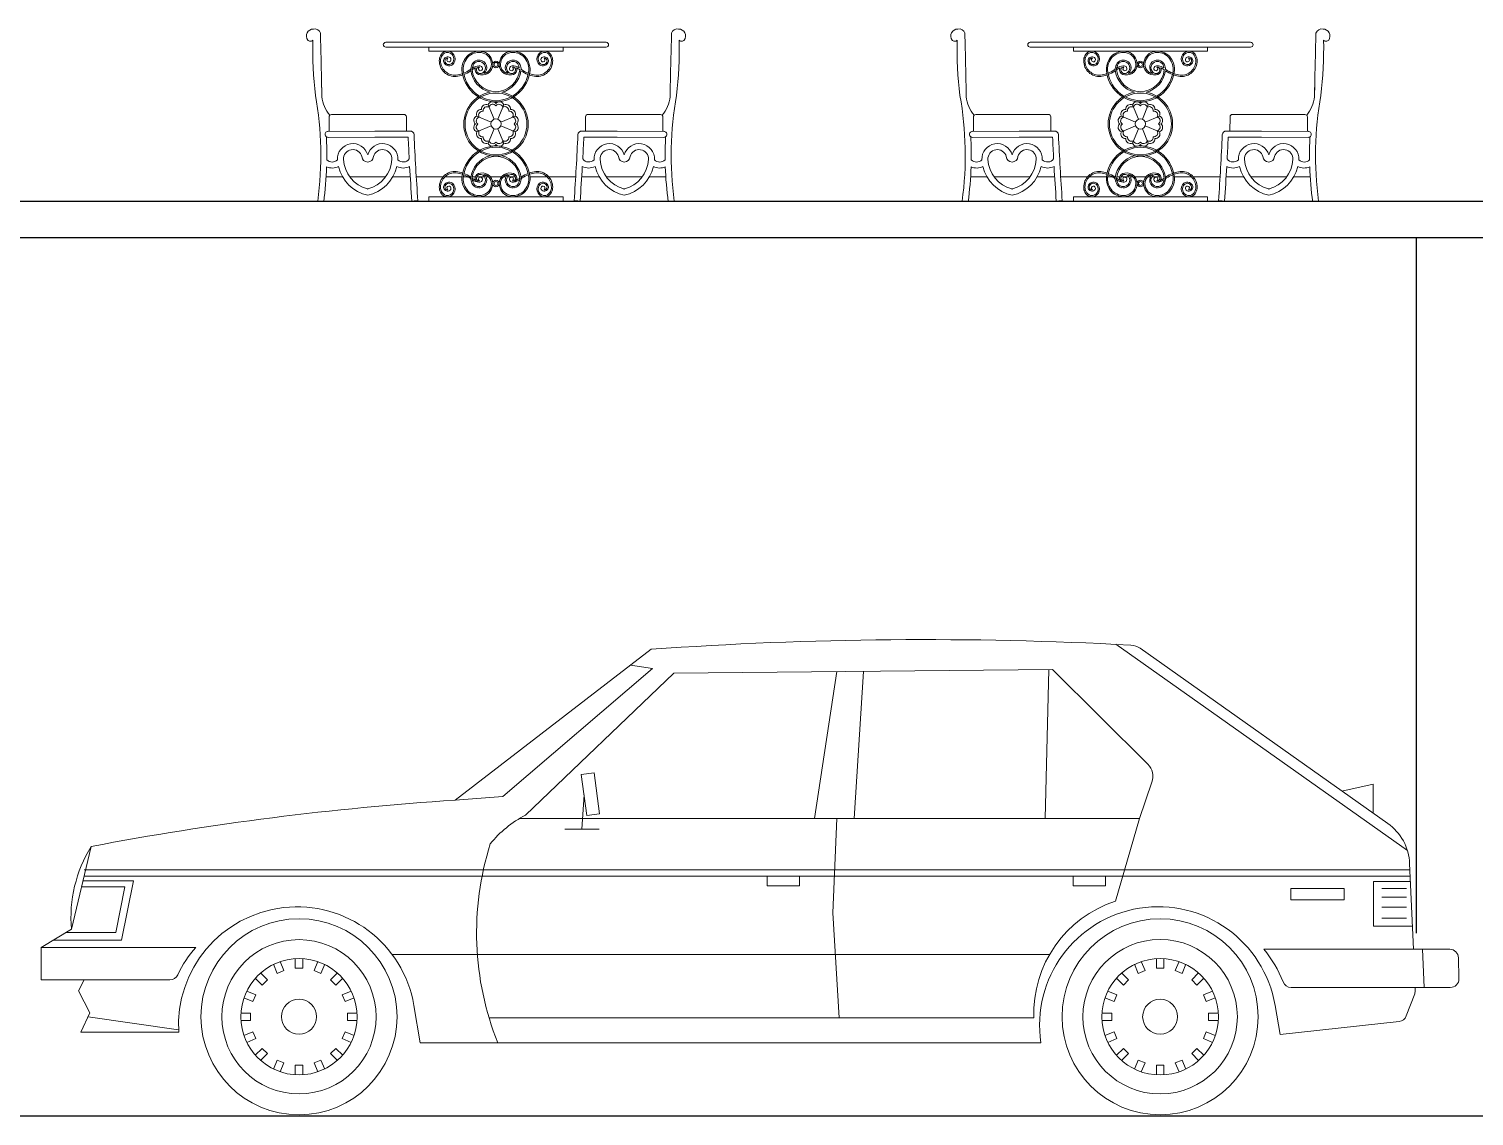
# Model space of a CAD drawing. Header units: millimetres. Extents: x 587797 to 2274247, y 1711 to 439204.
# Drawn here: x 919484 to 925407, y 238891 to 243347 of the extents above; entities that cross this region are included whole.
import ezdxf

# ---------------------------------------------------------------- set-up
doc = ezdxf.new("R2010")
doc.units = ezdxf.units.MM
doc.layers.add('finiture', color=7, linetype='Continuous', lineweight=20)

msp = doc.modelspace()

# ---------------------------------------------------------------- linework, layer by layer
for p, q in [((913928.06, 242641.185), (940928.06, 242641.185)), ((860928.06, 242491.185), (941078.06, 242491.185)), ((925168.669, 242491.185), (925168.669, 239641.185)), ((941078.06, 238891.185), (860698.06, 238891.185))]:
    msp.add_line(p, q)
at = {"layer": 'finiture', "linetype": 'Continuous'}
for p, q in [((920946.428, 243291.687), (921850.082, 243291.687)), ((921123.615, 243271.999), (920946.428, 243271.999)), ((921672.895, 243271.999), (921850.082, 243271.999)), ((923587.311, 243291.687), (924490.965, 243291.687)), ((923764.498, 243271.999), (923587.311, 243271.999)), ((924313.778, 243271.999), (924490.965, 243271.999))]:
    msp.add_line(p, q, dxfattribs=at)
at = {"layer": 'finiture'}
for p, q in [((921123.615, 243255.203), (921123.615, 243271.999)), ((921123.615, 243271.999), (921672.895, 243271.999)), ((921123.615, 243255.203), (921672.895, 243255.203)), ((921672.895, 243255.203), (921672.895, 243271.999)), ((923764.498, 243255.203), (923764.498, 243271.999)), ((923764.498, 243271.999), (924313.778, 243271.999)), ((923764.498, 243255.203), (924313.778, 243255.203)), ((924313.778, 243255.203), (924313.778, 243271.999)), ((921365.948, 243034.964), (921390.178, 242976.467)), ((921430.562, 243034.964), (921406.332, 242976.467)), ((924006.831, 243034.964), (924031.061, 242976.467)), ((924071.445, 243034.964), (924047.215, 242976.467)), ((920714.043, 242926.833), (920713.955, 242985.896)), ((920723.783, 242995.754), (921021.101, 242996.29)), ((920901.973, 242996.022), (920936.814, 242996.163)), ((921031.048, 242927.398), (921030.96, 242986.461)), ((921320.259, 242989.275), (921378.756, 242965.045)), ((921320.259, 242924.662), (921378.756, 242948.892)), ((921476.251, 242989.275), (921417.754, 242965.045)), ((921476.251, 242924.662), (921417.754, 242948.892)), ((921765.462, 242927.398), (921765.55, 242986.461)), ((922072.727, 242995.754), (921775.409, 242996.29)), ((921894.537, 242996.022), (921859.696, 242996.163)), ((922082.467, 242926.833), (922082.556, 242985.896)), ((923354.926, 242926.833), (923354.838, 242985.896)), ((923364.667, 242995.754), (923661.984, 242996.29)), ((923542.857, 242996.022), (923577.697, 242996.163)), ((923671.932, 242927.398), (923671.843, 242986.461)), ((923961.142, 242989.275), (924019.639, 242965.045)), ((923961.142, 242924.662), (924019.639, 242948.892)), ((924117.134, 242989.275), (924058.637, 242965.045)), ((924117.134, 242924.662), (924058.637, 242948.892)), ((924406.345, 242927.398), (924406.434, 242986.461)), ((924713.61, 242995.754), (924416.292, 242996.29)), ((924535.42, 242996.022), (924500.58, 242996.163)), ((924723.35, 242926.833), (924723.439, 242985.896)), ((920902.114, 242902.507), (920703.2, 242902.208)), ((920902.077, 242927.116), (920709.3, 242926.826)), ((920902.077, 242927.116), (921035.792, 242927.406)), ((920902.114, 242902.507), (921038.313, 242902.804)), ((921035.792, 242927.406), (921046.082, 242927.85)), ((921390.178, 242937.47), (921365.948, 242878.973)), ((921430.562, 242878.973), (921406.332, 242937.47)), ((921760.718, 242927.406), (921750.428, 242927.85)), ((921894.396, 242902.507), (921758.197, 242902.804)), ((921894.433, 242927.116), (921760.718, 242927.406)), ((921894.396, 242902.507), (922093.31, 242902.208)), ((921894.433, 242927.116), (922087.21, 242926.826)), ((923542.997, 242902.507), (923344.083, 242902.208)), ((923542.96, 242927.116), (923350.183, 242926.826)), ((923542.96, 242927.116), (923676.675, 242927.406)), ((923542.997, 242902.507), (923679.196, 242902.804)), ((923676.675, 242927.406), (923686.965, 242927.85)), ((924031.061, 242937.47), (924006.831, 242878.973)), ((924071.445, 242878.973), (924047.215, 242937.47)), ((924401.601, 242927.406), (924391.311, 242927.85)), ((924535.279, 242902.507), (924399.08, 242902.804)), ((924535.316, 242927.116), (924401.601, 242927.406)), ((924535.279, 242902.507), (924734.193, 242902.208)), ((924535.316, 242927.116), (924728.093, 242926.826)), ((920702.385, 242740.438), (920769.569, 242740.438)), ((920798.89, 242740.438), (920945.995, 242740.438)), ((920975.316, 242740.438), (921046.972, 242740.438)), ((921071.627, 242740.438), (921181.877, 242740.438)), ((921189.087, 242740.438), (921259.005, 242740.438)), ((921264.273, 242740.438), (921295.955, 242740.438)), ((921301.253, 242740.438), (921313.746, 242740.438)), ((921319.332, 242740.438), (921350.904, 242740.438)), ((921356.886, 242740.438), (921368.087, 242740.438)), ((921375.184, 242740.438), (921421.327, 242740.438)), ((921421.327, 242740.438), (921375.184, 242740.438)), ((921439.624, 242740.438), (921428.423, 242740.438)), ((921477.178, 242740.438), (921445.606, 242740.438)), ((921607.423, 242740.438), (921537.505, 242740.438)), ((921724.883, 242740.438), (921614.633, 242740.438)), ((921821.194, 242740.438), (921749.538, 242740.438)), ((921997.62, 242740.438), (921850.515, 242740.438)), ((922094.125, 242740.438), (922026.941, 242740.438)), ((923343.269, 242740.438), (923410.452, 242740.438)), ((923439.773, 242740.438), (923586.878, 242740.438)), ((923616.199, 242740.438), (923687.855, 242740.438)), ((923712.51, 242740.438), (923822.76, 242740.438)), ((923829.97, 242740.438), (923899.888, 242740.438)), ((923905.156, 242740.438), (923936.838, 242740.438)), ((923942.136, 242740.438), (923954.629, 242740.438)), ((923960.215, 242740.438), (923991.787, 242740.438)), ((923997.77, 242740.438), (924008.97, 242740.438)), ((924016.067, 242740.438), (924062.21, 242740.438)), ((924062.21, 242740.438), (924016.067, 242740.438)), ((924080.507, 242740.438), (924069.307, 242740.438)), ((924118.061, 242740.438), (924086.489, 242740.438)), ((924248.306, 242740.438), (924178.388, 242740.438)), ((924365.766, 242740.438), (924255.516, 242740.438)), ((924462.078, 242740.438), (924390.421, 242740.438)), ((924638.503, 242740.438), (924491.399, 242740.438)), ((924735.008, 242740.438), (924667.824, 242740.438)), ((921123.615, 242658.734), (921123.615, 242641.938)), ((921123.615, 242658.734), (921672.895, 242658.734)), ((921672.895, 242658.734), (921672.895, 242641.938)), ((923764.498, 242658.734), (923764.498, 242641.938)), ((923764.498, 242658.734), (924313.778, 242658.734)), ((924313.778, 242658.734), (924313.778, 242641.938)), ((920667.82, 242641.295), (920682.598, 242641.318)), ((921078.129, 242642.001), (921063.351, 242641.979)), ((921718.381, 242642.001), (921733.159, 242641.979)), ((922128.69, 242641.295), (922113.912, 242641.318)), ((923308.703, 242641.295), (923323.481, 242641.318)), ((923719.012, 242642.001), (923704.234, 242641.979)), ((924359.264, 242642.001), (924374.042, 242641.979)), ((924769.573, 242641.295), (924754.795, 242641.318)), ((925133.429, 239979.175), (923937.945, 240824.708)), ((922033.865, 240804.276), (921230.5, 240185.668)), ((925052.571, 240090.464), (924037.931, 240808.189)), ((921426.56, 240200.448), (922039.952, 240725.592)), ((922127.765, 240706.899), (921519.155, 240124.807)), ((922039.952, 240725.592), (921949.095, 240739.068)), ((923678.851, 240720.81), (922127.765, 240706.899)), ((922794.628, 240712.985), (922703.336, 240111.33)), ((922904.612, 240713.854), (922865.922, 240111.33)), ((923663.636, 240720.81), (923648.855, 240111.33)), ((924069.231, 240333.473), (923678.851, 240720.81)), ((921800.42, 240298.261), (921747.819, 240291.305)), ((921770.424, 240123.503), (921747.819, 240291.305)), ((921822.591, 240130.458), (921800.42, 240298.261)), ((924034.888, 240111.33), (924086.185, 240259.57)), ((924865.206, 240223.054), (924992.579, 240250.876)), ((924992.579, 240250.876), (924993.014, 240132.632)), ((921230.5, 240185.668), (921426.56, 240200.448)), ((921759.122, 240207.404), (921750.427, 240066.554)), ((921495.246, 240111.33), (924034.888, 240111.33)), ((921822.591, 240130.458), (921770.424, 240123.503)), ((922795.063, 240111.33), (922778.108, 239723.559)), ((924034.888, 240111.33), (923937.076, 239771.813)), ((924993.014, 240138.718), (924993.014, 240138.718)), ((921680.002, 240066.554), (921820.852, 240066.554)), ((919738.971, 239996.129), (919658.113, 239656.612)), ((925158.208, 239574.884), (925142.558, 239925.704)), ((919710.28, 239900.925), (925143.862, 239900.925)), ((919710.28, 239874.842), (925145.166, 239874.842)), ((922509.885, 239835.282), (922509.885, 239874.842)), ((922642.475, 239874.842), (922642.475, 239835.282)), ((923764.057, 239835.282), (923764.057, 239874.842)), ((923896.212, 239874.842), (923896.212, 239835.282)), ((919699.846, 239830.935), (919877.647, 239830.935)), ((919705.498, 239854.845), (919912.425, 239854.845)), ((919877.647, 239830.935), (919839.827, 239644.005)), ((919912.425, 239854.845), (919864.171, 239612.705)), ((922642.475, 239835.282), (922509.885, 239835.282)), ((923896.212, 239835.282), (923764.057, 239835.282)), ((924873.9, 239824.414), (924656.105, 239824.414)), ((924656.105, 239824.414), (924656.105, 239777.899)), ((924874.335, 239777.899), (924873.9, 239824.414)), ((924994.753, 239852.236), (924994.753, 239670.088)), ((925146.036, 239852.236), (924994.753, 239852.236)), ((925029.096, 239824.414), (925129.082, 239824.414)), ((924656.105, 239777.899), (924874.335, 239777.899)), ((925029.096, 239788.332), (925129.082, 239788.332)), ((925029.096, 239747.903), (925129.082, 239747.903)), ((922778.108, 239723.559), (922804.192, 239294.054)), ((925029.096, 239702.258), (925129.082, 239702.258)), ((919658.113, 239656.612), (919534.217, 239582.709)), ((919839.827, 239644.005), (919637.246, 239644.005)), ((924994.753, 239670.088), (925154.296, 239670.088)), ((920167.607, 239582.709), (919534.217, 239582.709)), ((919534.217, 239582.709), (919534.217, 239450.119)), ((919864.171, 239612.705), (919585.08, 239612.705)), ((924544.381, 239574.884), (925307.317, 239574.884)), ((925201.68, 239418.385), (925194.725, 239574.884)), ((920485.823, 239513.154), (920501.038, 239476.202)), ((920513.645, 239524.457), (920528.86, 239487.505)), ((920575.81, 239537.063), (920575.81, 239497.069)), ((920606.24, 239537.063), (920606.24, 239497.069)), ((920668.406, 239524.457), (920652.756, 239487.505)), ((920696.228, 239513.154), (920681.012, 239476.202)), ((920972.711, 239553.148), (923666.679, 239553.148)), ((924014.891, 239513.154), (924030.106, 239476.202)), ((924042.713, 239524.457), (924058.363, 239487.505)), ((924104.878, 239537.063), (924104.878, 239497.069)), ((924135.309, 239537.063), (924135.309, 239497.069)), ((924197.474, 239524.457), (924182.258, 239487.505)), ((924225.296, 239513.154), (924210.081, 239476.202)), ((925344.704, 239454.466), (925342.965, 239539.672)), ((920411.92, 239456.64), (920440.177, 239428.383)), ((920433.221, 239477.941), (920461.478, 239449.684)), ((920501.038, 239476.202), (920528.86, 239487.505)), ((920575.81, 239497.069), (920606.24, 239497.069)), ((920652.756, 239487.505), (920681.012, 239476.202)), ((920748.829, 239477.941), (920720.572, 239449.684)), ((920770.13, 239456.64), (920741.873, 239428.383)), ((923940.988, 239456.64), (923969.245, 239428.383)), ((923962.289, 239477.941), (923990.546, 239449.684)), ((924030.106, 239476.202), (924058.363, 239487.505)), ((924104.878, 239497.069), (924135.309, 239497.069)), ((924182.258, 239487.505), (924210.081, 239476.202)), ((924277.897, 239477.941), (924249.64, 239449.684)), ((924299.633, 239456.64), (924270.942, 239428.383)), ((919534.217, 239450.119), (920061.969, 239450.119)), ((919711.149, 239450.119), (919686.805, 239404.908)), ((919686.805, 239404.908), (919734.189, 239314.051)), ((920376.708, 239403.604), (920413.659, 239388.389)), ((920440.177, 239428.383), (920461.478, 239449.684)), ((920720.572, 239449.684), (920741.873, 239428.383)), ((920805.343, 239403.604), (920768.391, 239388.389)), ((923905.776, 239403.604), (923942.727, 239388.389)), ((923969.245, 239428.383), (923990.546, 239449.684)), ((924249.64, 239449.684), (924270.942, 239428.383)), ((924334.411, 239403.604), (924297.46, 239388.389)), ((924656.974, 239418.385), (925309.056, 239418.385)), ((925128.647, 239301.444), (925163.425, 239392.736)), ((925165.598, 239407.082), (925165.164, 239418.385)), ((920364.97, 239375.782), (920401.921, 239360.567)), ((920401.921, 239360.567), (920413.659, 239388.389)), ((920768.391, 239388.389), (920780.129, 239360.567)), ((920817.08, 239375.782), (920780.129, 239360.567)), ((921087.912, 239191.46), (921061.828, 239344.917)), ((923894.038, 239375.782), (923930.99, 239360.567)), ((923930.99, 239360.567), (923942.727, 239388.389)), ((924297.46, 239388.389), (924309.197, 239360.567)), ((924346.148, 239375.782), (924309.197, 239360.567)), ((924611.329, 239225.803), (924590.897, 239344.917)), ((919734.189, 239314.051), (919696.369, 239234.497)), ((920097.616, 239244.061), (919726.799, 239298.401)), ((920352.798, 239313.617), (920392.792, 239313.617)), ((920352.798, 239283.621), (920392.792, 239283.621)), ((920392.792, 239283.621), (920392.792, 239313.617)), ((920829.252, 239313.617), (920789.258, 239313.617)), ((920789.258, 239313.617), (920789.258, 239283.621)), ((920829.252, 239283.621), (920789.258, 239283.621)), ((921370.046, 239294.054), (923602.34, 239294.054)), ((923881.866, 239313.617), (923921.86, 239313.617)), ((923881.866, 239283.621), (923921.86, 239283.621)), ((923921.86, 239283.621), (923921.86, 239313.617)), ((924318.326, 239313.617), (924318.326, 239283.621)), ((924358.755, 239313.617), (924318.326, 239313.617)), ((924358.755, 239283.621), (924318.326, 239283.621)), ((924611.329, 239225.803), (925099.086, 239278.404)), ((919696.369, 239234.497), (920098.051, 239234.497)), ((920364.97, 239221.456), (920401.921, 239236.671)), ((920413.659, 239208.849), (920401.921, 239236.671)), ((920780.129, 239236.671), (920768.391, 239208.849)), ((920817.08, 239221.456), (920780.129, 239236.671)), ((923894.038, 239221.456), (923930.99, 239236.671)), ((923942.727, 239208.849), (923930.99, 239236.671)), ((924309.197, 239236.671), (924297.46, 239208.849)), ((924346.148, 239221.456), (924309.197, 239236.671)), ((920376.708, 239193.199), (920413.659, 239208.849)), ((920411.92, 239140.598), (920440.177, 239168.854)), ((920461.478, 239147.553), (920440.177, 239168.854)), ((920741.873, 239168.854), (920720.572, 239147.553)), ((920770.13, 239140.598), (920741.873, 239168.854)), ((920805.343, 239193.199), (920768.391, 239208.849)), ((921087.912, 239191.46), (923631.467, 239191.46)), ((923905.776, 239193.199), (923942.727, 239208.849)), ((923940.988, 239140.598), (923969.245, 239168.854)), ((923990.546, 239147.553), (923969.245, 239168.854)), ((924270.942, 239168.854), (924249.64, 239147.553)), ((924299.633, 239140.598), (924270.942, 239168.854)), ((924334.411, 239193.199), (924297.46, 239208.849)), ((920433.221, 239119.296), (920461.478, 239147.553)), ((920485.823, 239084.084), (920501.038, 239121.035)), ((920528.86, 239109.732), (920501.038, 239121.035)), ((920513.645, 239072.781), (920528.86, 239109.732)), ((920575.81, 239060.174), (920575.81, 239100.168)), ((920606.24, 239100.168), (920575.81, 239100.168)), ((920606.24, 239060.174), (920606.24, 239100.168)), ((920681.012, 239121.035), (920652.756, 239109.732)), ((920668.406, 239072.781), (920652.756, 239109.732)), ((920696.228, 239084.084), (920681.012, 239121.035)), ((920748.829, 239119.296), (920720.572, 239147.553)), ((923962.289, 239119.296), (923990.546, 239147.553)), ((924014.891, 239084.084), (924030.106, 239121.035)), ((924058.363, 239109.732), (924030.106, 239121.035)), ((924042.713, 239072.781), (924058.363, 239109.732)), ((924135.309, 239100.168), (924104.878, 239100.168)), ((924104.878, 239060.174), (924104.878, 239100.168)), ((924135.309, 239060.174), (924135.309, 239100.168)), ((924210.081, 239121.035), (924182.258, 239109.732)), ((924197.474, 239072.781), (924182.258, 239109.732)), ((924225.296, 239084.084), (924210.081, 239121.035)), ((924277.897, 239119.296), (924249.64, 239147.553))]:
    msp.add_line(p, q, dxfattribs=at)
for centre, radius in [((921398.255, 243200.918), 13.301), ((921398.255, 243200.918), 8.068), ((924039.138, 243200.918), 13.301), ((924039.138, 243200.918), 8.068), ((921398.255, 242956.968), 126.878), ((924039.138, 242956.968), 126.878), ((921398.255, 242956.968), 21.106), ((924039.138, 242956.968), 21.106), ((921398.255, 242713.019), 13.301), ((921398.255, 242713.019), 8.068), ((924039.138, 242713.019), 13.301), ((924039.138, 242713.019), 8.068), ((920591.025, 239298.401), 401.683), ((924120.093, 239298.401), 401.683), ((920591.025, 239298.401), 316.042), ((924120.093, 239298.401), 316.477), ((920591.025, 239298.401), 238.227), ((924120.093, 239298.401), 238.662), ((924120.093, 239298.401), 238.662), ((920591.025, 239298.401), 71.729), ((924120.093, 239298.401), 71.729)]:
    msp.add_circle(centre, radius, dxfattribs=at)
for centre, radius, start, end in [((920649.828, 243317.371), 28.565, 90, 215.6526167), ((920637.247, 243309.574), 13.835, 219.7868664, 317.8231775), ((920655.435, 243322.312), 24.28, 16.9292952, 103.3522929), ((901896.891, 242770.837), 18790.075, 0.9021102, 1.7050031), ((940899.619, 242770.837), 18790.075, 178.2949969, 179.0978898), ((922141.075, 243322.312), 24.28, 76.6477071, 163.0707048), ((922146.683, 243317.371), 28.565, 324.3473833, 90), ((922159.263, 243309.574), 13.835, 222.1768225, 320.2131336), ((923290.711, 243317.371), 28.565, 90, 215.6526167), ((923278.131, 243309.574), 13.835, 219.7868664, 317.8231775), ((923296.318, 243322.312), 24.28, 16.9292952, 103.3522929), ((904537.774, 242770.837), 18790.075, 0.9021102, 1.7050031), ((943540.502, 242770.837), 18790.075, 178.2949969, 179.0978898), ((924781.959, 243322.312), 24.28, 76.6477071, 163.0707048), ((924787.566, 243317.371), 28.565, 324.3473833, 90), ((924800.146, 243309.574), 13.835, 222.1768225, 320.2131336), ((922273.19, 243266.374), 1626.043, 178.805022, 186.7972905), ((921199.507, 243223.987), 31.364, 101.1512665, 157.4042653), ((921199.507, 243223.987), 26.132, 103.4222769, 157.4042653), ((921199.787, 243215.399), 39.825, 83.1603246, 100.5699559), ((921199.787, 243215.399), 34.592, 83.1603246, 100.5699559), ((921199.507, 243223.987), 31.364, 310.0659574, 81.9368105), ((921199.507, 243223.987), 26.132, 310.0659574, 80.3080036), ((921328.751, 243187.359), 67.992, 101.1512665, 157.4042653), ((921328.683, 243187.41), 62.677, 101.7059707, 157.4231482), ((921329.031, 243178.772), 76.453, 83.1603246, 100.5699559), ((921329.031, 243178.772), 71.22, 83.1603246, 100.5699559), ((921331.235, 243201.776), 48.12, 9.4446283, 82.504445), ((921331.235, 243201.776), 53.353, 9.4446283, 82.504445), ((921465.275, 243201.776), 53.353, 97.495555, 170.5553717), ((921465.275, 243201.776), 48.12, 97.495555, 170.5553717), ((921467.48, 243178.772), 76.453, 79.4300441, 96.8396754), ((921467.48, 243178.772), 71.22, 79.4300441, 96.8396754), ((921467.827, 243187.41), 62.677, 22.5768518, 78.2940293), ((921467.759, 243187.359), 67.992, 22.5957347, 78.8487335), ((921597.003, 243223.987), 31.364, 98.0631895, 229.9340426), ((921597.003, 243223.987), 26.132, 99.6919964, 229.9340426), ((921596.723, 243215.399), 39.825, 79.4300441, 96.8396754), ((921596.723, 243215.399), 34.592, 79.4300441, 96.8396754), ((921597.003, 243223.987), 31.364, 22.5957347, 78.8487335), ((921597.003, 243223.987), 26.132, 22.5957347, 76.5777231), ((920523.32, 243266.374), 1626.043, 353.2027095, 1.194978), ((924914.073, 243266.374), 1626.043, 178.805022, 186.7972905), ((923840.391, 243223.987), 31.364, 101.1512665, 157.4042653), ((923840.391, 243223.987), 26.132, 103.4222769, 157.4042653), ((923840.67, 243215.399), 39.825, 83.1603246, 100.5699559), ((923840.67, 243215.399), 34.592, 83.1603246, 100.5699559), ((923840.391, 243223.987), 31.364, 310.0659574, 81.9368105), ((923840.391, 243223.987), 26.132, 310.0659574, 80.3080036), ((923969.634, 243187.359), 67.992, 101.1512665, 157.4042653), ((923969.566, 243187.41), 62.677, 101.7059707, 157.4231482), ((923969.914, 243178.772), 76.453, 83.1603246, 100.5699559), ((923969.914, 243178.772), 71.22, 83.1603246, 100.5699559), ((923972.118, 243201.776), 48.12, 9.4446283, 82.504445), ((923972.118, 243201.776), 53.353, 9.4446283, 82.504445), ((924106.158, 243201.776), 53.353, 97.495555, 170.5553717), ((924106.158, 243201.776), 48.12, 97.495555, 170.5553717), ((924108.363, 243178.772), 76.453, 79.4300441, 96.8396754), ((924108.363, 243178.772), 71.22, 79.4300441, 96.8396754), ((924108.71, 243187.41), 62.677, 22.5768518, 78.2940293), ((924108.642, 243187.359), 67.992, 22.5957347, 78.8487335), ((924237.886, 243223.987), 31.364, 98.0631895, 229.9340426), ((924237.886, 243223.987), 26.132, 99.6919964, 229.9340426), ((924237.606, 243215.399), 39.825, 79.4300441, 96.8396754), ((924237.606, 243215.399), 34.592, 79.4300441, 96.8396754), ((924237.886, 243223.987), 31.364, 22.5957347, 78.8487335), ((924237.886, 243223.987), 26.132, 22.5957347, 76.5777231), ((923164.204, 243266.374), 1626.043, 353.2027095, 1.194978), ((921230.247, 243215.867), 64.302, 179.4720517, 274.7367452), ((921209.885, 243216.46), 43.937, 153.5386224, 180), ((921230.247, 243215.867), 59.069, 179.4720517, 274.7367452), ((921209.885, 243216.46), 38.705, 153.5386224, 180.2301814), ((921199.503, 243215.987), 15.99, 79.5327393, 188.2805939), ((921205.501, 243216.86), 22.052, 188.2805939, 310.0659574), ((921199.503, 243215.987), 10.758, 79.5327393, 188.2805939), ((921205.501, 243216.86), 16.819, 188.2805939, 310.0659574), ((921205.151, 243219.59), 7.894, 117.905286, 266.3196416), ((921202.327, 243220.063), 11.648, 7.4354882, 89.601673), ((921205.206, 243220.439), 8.744, 266.3196416, 7.4354882), ((921337.857, 243180.291), 79.223, 153.4259901, 183.260301), ((921337.918, 243180.269), 74.054, 153.4238562, 183.0759505), ((921339.129, 243179.832), 43.937, 153.5386224, 180), ((921328.751, 243187.359), 31.364, 101.1512665, 157.4042653), ((921339.129, 243179.832), 38.705, 153.5386224, 180.2301814), ((921334.848, 243131.939), 58.471, 110.2759166, 125.9922946), ((921334.848, 243131.939), 63.704, 95.496804, 122.2100251), ((921328.751, 243187.359), 26.132, 103.4222769, 157.4042653), ((921328.746, 243179.359), 15.99, 152.3223958, 188.2805939), ((921328.746, 243179.359), 10.758, 79.5327393, 188.2805939), ((921329.031, 243178.772), 39.825, 83.1603246, 100.5699559), ((921329.031, 243178.772), 34.592, 83.1603246, 100.5699559), ((921334.848, 243131.939), 58.471, 95.496804, 98.9031987), ((921334.395, 243182.962), 7.894, 117.905286, 266.3196416), ((921328.746, 243179.359), 15.99, 79.5327393, 90), ((921331.57, 243183.436), 11.648, 7.4354882, 89.601673), ((921328.751, 243187.359), 31.364, 310.0659574, 81.9368105), ((921328.751, 243187.359), 26.132, 310.0659574, 80.3080036), ((921334.45, 243183.811), 8.744, 266.3196416, 7.4354882), ((921341.596, 243200.918), 43.358, 260.3751608, 13.2734446), ((921341.596, 243200.918), 38.126, 281.4592373, 13.2734446), ((921454.914, 243200.918), 43.358, 166.7265554, 279.6248392), ((921454.914, 243200.918), 38.126, 166.7265554, 258.5407627), ((921467.759, 243187.359), 31.364, 98.0631895, 229.9340426), ((921467.759, 243187.359), 26.132, 99.6919964, 229.9340426), ((921462.061, 243183.811), 8.744, 172.5645118, 273.6803584), ((921464.94, 243183.436), 11.648, 90.398327, 172.5645118), ((921462.115, 243182.962), 7.894, 273.6803584, 62.094714), ((921467.48, 243178.772), 39.825, 79.4300441, 96.8396754), ((921467.48, 243178.772), 34.592, 79.4300441, 96.8396754), ((921467.764, 243179.359), 15.99, 75.3346911, 100.4672607), ((921467.764, 243179.359), 10.758, 351.7194061, 100.4672607), ((921461.662, 243131.939), 63.704, 59.6118858, 80.8314951), ((921467.759, 243187.359), 31.364, 22.5957347, 78.8487335), ((921467.759, 243187.359), 26.132, 358.9733017, 76.5777231), ((921467.764, 243179.359), 15.99, 351.7194061, 27.6776042), ((921461.662, 243131.939), 58.471, 54.0077054, 69.7240834), ((921457.381, 243179.832), 43.937, 1.5632686, 26.4613776), ((921458.593, 243180.269), 74.054, 356.9240495, 26.5761438), ((921458.653, 243180.291), 79.223, 356.739699, 26.5740099), ((921566.263, 243215.867), 64.302, 265.2632548, 0.5279483), ((921566.263, 243215.867), 59.069, 265.2632548, 0.5279483), ((921591.009, 243216.86), 22.052, 229.9340426, 351.7194061), ((921591.009, 243216.86), 16.819, 229.9340426, 351.7194061), ((921591.304, 243220.439), 8.744, 172.5645118, 273.6803584), ((921594.183, 243220.063), 11.648, 90.398327, 172.5645118), ((921591.359, 243219.59), 7.894, 273.6803584, 62.094714), ((921597.007, 243215.987), 15.99, 351.7194061, 100.4672607), ((921597.007, 243215.987), 10.758, 351.7194061, 100.4672607), ((921586.625, 243216.46), 38.705, 359.7698186, 26.4613776), ((921586.625, 243216.46), 43.937, 0, 26.4613776), ((923871.13, 243215.867), 64.302, 179.4720517, 274.7367452), ((923850.768, 243216.46), 43.937, 153.5386224, 180), ((923871.13, 243215.867), 59.069, 179.4720517, 274.7367452), ((923850.768, 243216.46), 38.705, 153.5386224, 180.2301814), ((923840.386, 243215.987), 15.99, 79.5327393, 188.2805939), ((923846.385, 243216.86), 22.052, 188.2805939, 310.0659574), ((923840.386, 243215.987), 10.758, 79.5327393, 188.2805939), ((923846.385, 243216.86), 16.819, 188.2805939, 310.0659574), ((923846.035, 243219.59), 7.894, 117.905286, 266.3196416), ((923843.21, 243220.063), 11.648, 7.4354882, 89.601673), ((923846.089, 243220.439), 8.744, 266.3196416, 7.4354882), ((923978.74, 243180.291), 79.223, 153.4259901, 183.260301), ((923978.801, 243180.269), 74.054, 153.4238562, 183.0759505), ((923980.012, 243179.832), 43.937, 153.5386224, 180), ((923969.634, 243187.359), 31.364, 101.1512665, 157.4042653), ((923980.012, 243179.832), 38.705, 153.5386224, 180.2301814), ((923975.732, 243131.939), 58.471, 110.2759166, 125.9922946), ((923975.732, 243131.939), 63.704, 95.496804, 122.2100251), ((923969.634, 243187.359), 26.132, 103.4222769, 157.4042653), ((923969.629, 243179.359), 15.99, 152.3223958, 188.2805939), ((923969.629, 243179.359), 10.758, 79.5327393, 188.2805939), ((923969.914, 243178.772), 39.825, 83.1603246, 100.5699559), ((923969.914, 243178.772), 34.592, 83.1603246, 100.5699559), ((923975.732, 243131.939), 58.471, 95.496804, 98.9031987), ((923975.278, 243182.962), 7.894, 117.905286, 266.3196416), ((923969.629, 243179.359), 15.99, 79.5327393, 90), ((923972.453, 243183.436), 11.648, 7.4354882, 89.601673), ((923969.634, 243187.359), 31.364, 310.0659574, 81.9368105), ((923969.634, 243187.359), 26.132, 310.0659574, 80.3080036), ((923975.333, 243183.811), 8.744, 266.3196416, 7.4354882), ((923982.479, 243200.918), 43.358, 260.3751608, 13.2734446), ((923982.479, 243200.918), 38.126, 281.4592373, 13.2734446), ((924095.797, 243200.918), 43.358, 166.7265554, 279.6248392), ((924095.797, 243200.918), 38.126, 166.7265554, 258.5407627), ((924108.642, 243187.359), 31.364, 98.0631895, 229.9340426), ((924108.642, 243187.359), 26.132, 99.6919964, 229.9340426), ((924102.944, 243183.811), 8.744, 172.5645118, 273.6803584), ((924105.823, 243183.436), 11.648, 90.398327, 172.5645118), ((924102.998, 243182.962), 7.894, 273.6803584, 62.094714), ((924108.363, 243178.772), 39.825, 79.4300441, 96.8396754), ((924108.363, 243178.772), 34.592, 79.4300441, 96.8396754), ((924108.647, 243179.359), 15.99, 75.3346911, 100.4672607), ((924108.647, 243179.359), 10.758, 351.7194061, 100.4672607), ((924102.545, 243131.939), 63.704, 59.6118858, 80.8314951), ((924108.642, 243187.359), 31.364, 22.5957347, 78.8487335), ((924108.642, 243187.359), 26.132, 358.9733017, 76.5777231), ((924108.647, 243179.359), 15.99, 351.7194061, 27.6776042), ((924102.545, 243131.939), 58.471, 54.0077054, 69.7240834), ((924098.265, 243179.832), 43.937, 1.5632686, 26.4613776), ((924099.476, 243180.269), 74.054, 356.9240495, 26.5761438), ((924099.536, 243180.291), 79.223, 356.739699, 26.5740099), ((924207.146, 243215.867), 64.302, 265.2632548, 0.5279483), ((924207.146, 243215.867), 59.069, 265.2632548, 0.5279483), ((924231.892, 243216.86), 22.052, 229.9340426, 351.7194061), ((924231.892, 243216.86), 16.819, 229.9340426, 351.7194061), ((924232.187, 243220.439), 8.744, 172.5645118, 273.6803584), ((924235.066, 243220.063), 11.648, 90.398327, 172.5645118), ((924232.242, 243219.59), 7.894, 273.6803584, 62.094714), ((924237.89, 243215.987), 15.99, 351.7194061, 100.4672607), ((924237.89, 243215.987), 10.758, 351.7194061, 100.4672607), ((924227.508, 243216.46), 38.705, 359.7698186, 26.4613776), ((924227.508, 243216.46), 43.937, 0, 26.4613776), ((921214.278, 243296.25), 140.802, 278.5143969, 289.1865961), ((921212.074, 243304.495), 154.505, 278.741979, 288.7015921), ((921400.707, 243189.687), 142.624, 185.593843, 269.0149029), ((921400.707, 243189.687), 137.391, 185.593843, 268.6744395), ((921214.278, 243296.25), 140.802, 291.3473499, 303.0299895), ((921212.074, 243304.495), 154.505, 290.6568161, 301.6404958), ((921290.313, 243179.3), 1.308, 303.0299895, 313.2387334), ((921334.848, 243131.939), 63.704, 128.4485271, 133.2387334), ((921292.439, 243174.07), 1.308, 301.6404958, 315.188263), ((921292.439, 243174.07), 1.308, 301.6404958, 315.188263), ((921334.848, 243131.939), 58.471, 132.0512209, 135.188263), ((921400.707, 243189.687), 105.996, 185.593843, 255.7574835), ((921400.707, 243189.687), 100.763, 185.593843, 268.6055909), ((921334.745, 243180.232), 22.052, 188.2805939, 268.4862576), ((921334.745, 243180.232), 16.819, 188.2805939, 310.0659574), ((921334.128, 243156.88), 1.308, 80.3751608, 88.4862575), ((921395.803, 243189.687), 100.763, 271.3944091, 354.0530255), ((921395.803, 243189.687), 142.624, 270.9850971, 354.406157), ((921395.803, 243189.687), 137.391, 271.3255605, 354.406157), ((921395.803, 243189.687), 105.996, 284.2425165, 351.8348166), ((921461.765, 243180.232), 16.819, 229.9340426, 351.7194061), ((921462.382, 243156.88), 1.308, 91.5137424, 99.6248392), ((921461.765, 243180.232), 22.052, 271.5137424, 351.7194061), ((921584.436, 243304.495), 154.505, 237.1933209, 249.3431839), ((921582.232, 243296.25), 140.802, 234.9158778, 248.6526501), ((921584.436, 243304.495), 154.505, 251.2984079, 261.258021), ((921582.232, 243296.25), 140.802, 250.8134039, 261.4856031), ((923855.161, 243296.25), 140.802, 278.5143969, 289.1865961), ((923852.957, 243304.495), 154.505, 278.741979, 288.7015921), ((924041.59, 243189.687), 142.624, 185.593843, 269.0149029), ((924041.59, 243189.687), 137.391, 185.593843, 268.6744395), ((923855.161, 243296.25), 140.802, 291.3473499, 303.0299895), ((923852.957, 243304.495), 154.505, 290.6568161, 301.6404958), ((923931.196, 243179.3), 1.308, 303.0299895, 313.2387334), ((923975.732, 243131.939), 63.704, 128.4485271, 133.2387334), ((923933.322, 243174.07), 1.308, 301.6404958, 315.188263), ((923933.322, 243174.07), 1.308, 301.6404958, 315.188263), ((923975.732, 243131.939), 58.471, 132.0512209, 135.188263), ((924041.59, 243189.687), 105.996, 185.593843, 255.7574835), ((924041.59, 243189.687), 100.763, 185.593843, 268.6055909), ((923975.628, 243180.232), 22.052, 188.2805939, 268.4862576), ((923975.628, 243180.232), 16.819, 188.2805939, 310.0659574), ((923975.011, 243156.88), 1.308, 80.3751608, 88.4862575), ((924036.686, 243189.687), 100.763, 271.3944091, 354.0530255), ((924036.686, 243189.687), 142.624, 270.9850971, 354.406157), ((924036.686, 243189.687), 137.391, 271.3255605, 354.406157), ((924036.686, 243189.687), 105.996, 284.2425165, 351.8348166), ((924102.648, 243180.232), 16.819, 229.9340426, 351.7194061), ((924103.265, 243156.88), 1.308, 91.5137424, 99.6248392), ((924102.648, 243180.232), 22.052, 271.5137424, 351.7194061), ((924225.319, 243304.495), 154.505, 237.1933209, 249.3431839), ((924223.116, 243296.25), 140.802, 234.9158778, 248.6526501), ((924225.319, 243304.495), 154.505, 251.2984079, 261.258021), ((924223.116, 243296.25), 140.802, 250.8134039, 261.4856031), ((919296.461, 242828.402), 1384.065, 352.2306003, 10.2177368), ((889142.427, 242664.575), 31544.538, 0.7341172, 0.8101212), ((920830.528, 243086.125), 147.183, 186.7848961, 219.3658831), ((921398.255, 242956.968), 132.111, 100.3017692, 79.6982308), ((921965.982, 243086.125), 147.183, 320.6341169, 353.2151039), ((953654.083, 242664.575), 31544.538, 179.1898788, 179.2658828), ((923500.049, 242828.402), 1384.065, 169.7822632, 187.7693997), ((921937.344, 242828.402), 1384.065, 352.2306003, 10.2177368), ((891783.31, 242664.575), 31544.538, 0.7341172, 0.8101212), ((923471.411, 243086.125), 147.183, 186.7848961, 219.3658831), ((924039.138, 242956.968), 132.111, 100.3017692, 79.6982308), ((924606.865, 243086.125), 147.183, 320.6341169, 353.2151039), ((956294.966, 242664.575), 31544.538, 179.1898788, 179.2658828), ((926140.932, 242828.402), 1384.065, 169.7822632, 187.7693997), ((921337.235, 242997.741), 18.969, 85.9944127, 206.5055872), ((921343.119, 242993.496), 15.972, 79.5307827, 209.8546168), ((921357.482, 243017.989), 18.969, 63.4944128, 184.0055872), ((921361.295, 243011.815), 15.972, 57.0307826, 187.3546168), ((921383.938, 243028.947), 18.969, 40.9944128, 161.5055872), ((921385.097, 243021.784), 15.972, 34.5307826, 164.8546169), ((921412.573, 243028.947), 18.969, 18.4944128, 139.0055872), ((921410.902, 243021.886), 15.972, 12.0307826, 142.3546168), ((921434.782, 243012.104), 15.972, 349.5307826, 119.8546169), ((921439.028, 243017.989), 18.969, 355.9944128, 116.5055872), ((921453.101, 242993.929), 15.972, 327.0307826, 97.3546169), ((921459.276, 242997.741), 18.969, 333.4944128, 94.0055873), ((923978.118, 242997.741), 18.969, 85.9944127, 206.5055872), ((923984.002, 242993.496), 15.972, 79.5307827, 209.8546168), ((923998.366, 243017.989), 18.969, 63.4944128, 184.0055872), ((924002.178, 243011.815), 15.972, 57.0307826, 187.3546168), ((924024.821, 243028.947), 18.969, 40.9944128, 161.5055872), ((924025.98, 243021.784), 15.972, 34.5307826, 164.8546169), ((924053.456, 243028.947), 18.969, 18.4944128, 139.0055872), ((924051.785, 243021.886), 15.972, 12.0307826, 142.3546168), ((924075.665, 243012.104), 15.972, 349.5307826, 119.8546169), ((924079.911, 243017.989), 18.969, 355.9944128, 116.5055872), ((924093.984, 242993.929), 15.972, 327.0307826, 97.3546169), ((924100.159, 242997.741), 18.969, 333.4944128, 94.0055873), ((920723.798, 242985.91), 9.844, 90.086094, 180.0860941), ((921021.116, 242986.446), 9.844, 0.0860941, 90.086094), ((923594.282, 243072.958), 2567.363, 181.7754051, 181.7773898), ((921326.276, 242971.286), 18.969, 108.4944128, 229.0055872), ((921326.276, 242971.286), 18.969, 108.4944128, 229.0055872), ((921326.276, 242942.651), 18.969, 130.9944128, 251.5055872), ((921326.276, 242942.651), 18.969, 130.9944128, 251.5055872), ((921333.338, 242969.616), 15.972, 102.0307827, 232.3546169), ((921333.44, 242943.81), 15.972, 124.5307826, 254.8546169), ((921463.172, 242944.321), 15.972, 282.0307827, 52.3546169), ((921463.07, 242970.127), 15.972, 304.5307826, 74.8546169), ((921470.234, 242971.286), 18.969, 310.9944128, 71.5055872), ((921470.234, 242942.651), 18.969, 288.4944128, 49.0055872), ((921775.394, 242986.446), 9.844, 89.913906, 179.9139059), ((919202.228, 243072.958), 2567.363, 358.2226102, 358.2245949), ((922072.712, 242985.91), 9.844, 359.9139059, 89.913906), ((923364.681, 242985.91), 9.844, 90.086094, 180.0860941), ((923661.999, 242986.446), 9.844, 0.0860941, 90.086094), ((926235.165, 243072.958), 2567.363, 181.7754051, 181.7773898), ((923967.16, 242971.286), 18.969, 108.4944128, 229.0055872), ((923967.16, 242971.286), 18.969, 108.4944128, 229.0055872), ((923967.16, 242942.651), 18.969, 130.9944128, 251.5055872), ((923967.16, 242942.651), 18.969, 130.9944128, 251.5055872), ((923974.221, 242969.616), 15.972, 102.0307827, 232.3546169), ((923974.323, 242943.81), 15.972, 124.5307826, 254.8546169), ((924104.055, 242944.321), 15.972, 282.0307827, 52.3546169), ((924103.954, 242970.127), 15.972, 304.5307826, 74.8546169), ((924111.117, 242971.286), 18.969, 310.9944128, 71.5055872), ((924111.117, 242942.651), 18.969, 288.4944128, 49.0055872), ((924416.277, 242986.446), 9.844, 89.913906, 179.9139059), ((921843.112, 243072.958), 2567.363, 358.2226102, 358.2245949), ((924713.595, 242985.91), 9.844, 359.9139059, 89.913906), ((920710.058, 242914.523), 12.327, 86.6468878, 273.5253003), ((919296.461, 242828.402), 1408.674, 359.2594694, 3.003307), ((931458.44, 243377.112), 10430.916, 182.6062165, 183.0973057), ((921046.761, 242912.114), 15.75, 2.5571974, 92.4706111), ((931458.44, 243377.112), 10406.307, 182.5571974, 184.0508013), ((921337.235, 242916.196), 18.969, 153.4944128, 274.0055873), ((921343.409, 242920.008), 15.972, 147.0307826, 277.3546169), ((921357.482, 242895.948), 18.969, 175.9944128, 296.5055872), ((921361.728, 242901.833), 15.972, 169.5307826, 299.8546169), ((921385.608, 242892.051), 15.972, 192.0307826, 322.3546168), ((921411.413, 242892.153), 15.972, 214.5307826, 344.8546169), ((921435.216, 242902.122), 15.972, 237.0307826, 7.3546168), ((921439.028, 242895.948), 18.969, 243.4944128, 4.0055872), ((921453.391, 242920.441), 15.972, 259.5307827, 29.8546168), ((921459.276, 242916.196), 18.969, 265.9944127, 26.5055872), ((911338.07, 243377.112), 10406.307, 355.9491987, 357.4428026), ((921749.749, 242912.114), 15.75, 87.5293889, 177.4428026), ((911338.07, 243377.112), 10430.916, 356.9026943, 357.3937835), ((922086.452, 242914.523), 12.327, 266.4746997, 93.3531122), ((923500.049, 242828.402), 1408.674, 176.996693, 180.7405306), ((923350.941, 242914.523), 12.327, 86.6468878, 273.5253003), ((921937.344, 242828.402), 1408.674, 359.2594694, 3.003307), ((934099.323, 243377.112), 10430.916, 182.6062165, 183.0973057), ((923687.644, 242912.114), 15.75, 2.5571974, 92.4706111), ((934099.323, 243377.112), 10406.307, 182.5571974, 184.0508013), ((923978.118, 242916.196), 18.969, 153.4944128, 274.0055873), ((923984.292, 242920.008), 15.972, 147.0307826, 277.3546169), ((923998.366, 242895.948), 18.969, 175.9944128, 296.5055872), ((924002.611, 242901.833), 15.972, 169.5307826, 299.8546169), ((924026.491, 242892.051), 15.972, 192.0307826, 322.3546168), ((924052.297, 242892.153), 15.972, 214.5307826, 344.8546169), ((924076.099, 242902.122), 15.972, 237.0307826, 7.3546168), ((924079.911, 242895.948), 18.969, 243.4944128, 4.0055872), ((924094.274, 242920.441), 15.972, 259.5307827, 29.8546168), ((924100.159, 242916.196), 18.969, 265.9944127, 26.5055872), ((913978.954, 243377.112), 10406.307, 355.9491987, 357.4428026), ((924390.632, 242912.114), 15.75, 87.5293889, 177.4428026), ((913978.954, 243377.112), 10430.916, 356.9026943, 357.3937835), ((924727.335, 242914.523), 12.327, 266.4746997, 93.3531122), ((926140.932, 242828.402), 1408.674, 176.996693, 180.7405306), ((920811.64, 242813.633), 62.987, 15.1339054, 183.4392119), ((920811.64, 242813.633), 38.378, 15.1339054, 183.4392119), ((920933.245, 242813.633), 62.987, 356.5607881, 164.8660946), ((920933.245, 242813.633), 38.378, 356.5607881, 164.8660946), ((921400.707, 242724.25), 142.624, 91.3255605, 174.406157), ((921400.707, 242724.25), 137.391, 91.3255605, 174.406157), ((921400.707, 242724.25), 105.996, 104.2425165, 174.406157), ((921383.938, 242884.99), 18.969, 198.4944128, 319.0055872), ((921412.573, 242884.99), 18.969, 220.9944128, 341.5055872), ((921395.803, 242724.25), 137.391, 5.593843, 88.6744395), ((921395.803, 242724.25), 142.624, 5.593843, 88.6744395), ((921395.803, 242724.25), 105.996, 5.593843, 75.7574835), ((921863.266, 242813.633), 62.987, 15.1339054, 183.4392119), ((921863.266, 242813.633), 38.378, 15.1339054, 183.4392119), ((921984.87, 242813.633), 62.987, 356.5607881, 164.8660946), ((921984.87, 242813.633), 38.378, 356.5607881, 164.8660946), ((923452.523, 242813.633), 62.987, 15.1339054, 183.4392119), ((923452.523, 242813.633), 38.378, 15.1339054, 183.4392119), ((923574.128, 242813.633), 62.987, 356.5607881, 164.8660946), ((923574.128, 242813.633), 38.378, 356.5607881, 164.8660946), ((924041.59, 242724.25), 142.624, 91.3255605, 174.406157), ((924041.59, 242724.25), 137.391, 91.3255605, 174.406157), ((924041.59, 242724.25), 105.996, 104.2425165, 174.406157), ((924024.821, 242884.99), 18.969, 198.4944128, 319.0055872), ((924053.456, 242884.99), 18.969, 220.9944128, 341.5055872), ((924036.686, 242724.25), 137.391, 5.593843, 88.6744395), ((924036.686, 242724.25), 142.624, 5.593843, 88.6744395), ((924036.686, 242724.25), 105.996, 5.593843, 75.7574835), ((924504.149, 242813.633), 62.987, 15.1339054, 183.4392119), ((924504.149, 242813.633), 38.378, 15.1339054, 183.4392119), ((924625.753, 242813.633), 62.987, 356.5607881, 164.8660946), ((924625.753, 242813.633), 38.378, 356.5607881, 164.8660946), ((919296.461, 242828.402), 1408.674, 352.2306003, 358.084486), ((920727.066, 242832.364), 55.875, 246.0088091, 297.3913911), ((920727.066, 242832.364), 31.267, 225.1542612, 313.9522853), ((920906.655, 242819.344), 158.173, 193.3753812, 257.5081951), ((920906.655, 242819.344), 133.564, 183.4392119, 254.5764227), ((920872.442, 242824.67), 23.777, 182.4507299, 357.5492701), ((920838.229, 242819.344), 158.173, 282.4918049, 346.6246188), ((920838.229, 242819.344), 133.564, 285.4235773, 356.5607881), ((921017.819, 242832.364), 55.875, 242.6086089, 298.4569016), ((921017.819, 242832.364), 31.267, 226.0477147, 322.9142468), ((931458.44, 243377.112), 10430.916, 183.2638327, 184.0508013), ((921400.707, 242724.25), 100.763, 91.3944091, 174.406157), ((921395.803, 242724.25), 100.763, 5.593843, 88.6055909), ((911338.07, 243377.112), 10430.916, 355.9491987, 356.7361673), ((921778.692, 242832.364), 55.875, 241.5430984, 297.3913911), ((921778.692, 242832.364), 31.267, 217.0857532, 313.9522853), ((921958.281, 242819.344), 158.173, 193.3753812, 257.5081951), ((921958.281, 242819.344), 133.564, 183.4392119, 254.5764227), ((921924.068, 242824.67), 23.777, 182.4507299, 357.5492701), ((921889.855, 242819.344), 158.173, 282.4918049, 346.6246188), ((921889.855, 242819.344), 133.564, 285.4235773, 356.5607881), ((922069.444, 242832.364), 55.875, 242.6086089, 293.9911909), ((922069.444, 242832.364), 31.267, 226.0477147, 314.8457388), ((923500.049, 242828.402), 1408.674, 181.915514, 187.7693997), ((921937.344, 242828.402), 1408.674, 352.2306003, 358.084486), ((923367.949, 242832.364), 55.875, 246.0088091, 297.3913911), ((923367.949, 242832.364), 31.267, 225.1542612, 313.9522853), ((923547.538, 242819.344), 158.173, 193.3753812, 257.5081951), ((923547.538, 242819.344), 133.564, 183.4392119, 254.5764227), ((923513.325, 242824.67), 23.777, 182.4507299, 357.5492701), ((923479.113, 242819.344), 158.173, 282.4918049, 346.6246188), ((923479.113, 242819.344), 133.564, 285.4235773, 356.5607881), ((923658.702, 242832.364), 55.875, 242.6086089, 298.4569016), ((923658.702, 242832.364), 31.267, 226.0477147, 322.9142468), ((934099.323, 243377.112), 10430.916, 183.2638327, 184.0508013), ((924041.59, 242724.25), 100.763, 91.3944091, 174.406157), ((924036.686, 242724.25), 100.763, 5.593843, 88.6055909), ((913978.954, 243377.112), 10430.916, 355.9491987, 356.7361673), ((924419.575, 242832.364), 55.875, 241.5430984, 297.3913911), ((924419.575, 242832.364), 31.267, 217.0857532, 313.9522853), ((924599.164, 242819.344), 158.173, 193.3753812, 257.5081951), ((924599.164, 242819.344), 133.564, 183.4392119, 254.5764227), ((924564.951, 242824.67), 23.777, 182.4507299, 357.5492701), ((924530.738, 242819.344), 158.173, 282.4918049, 346.6246188), ((924530.738, 242819.344), 133.564, 285.4235773, 356.5607881), ((924710.327, 242832.364), 55.875, 242.6086089, 293.9911909), ((924710.327, 242832.364), 31.267, 226.0477147, 314.8457388), ((926140.932, 242828.402), 1408.674, 181.915514, 187.7693997), ((921230.247, 242698.07), 64.302, 85.2632548, 180.5279483), ((921230.247, 242698.07), 59.069, 85.2632548, 180.5279483), ((921205.501, 242697.077), 22.052, 49.9340426, 171.7194061), ((921205.501, 242697.077), 16.819, 49.9340426, 171.7194061), ((921199.507, 242689.95), 31.364, 278.0631895, 49.9340426), ((921199.507, 242689.95), 26.132, 279.6919964, 49.9340426), ((921214.278, 242617.687), 140.802, 70.8134039, 81.4856031), ((921212.074, 242609.442), 154.505, 71.2984079, 81.258021), ((921337.857, 242733.646), 79.223, 176.739699, 206.5740099), ((921337.918, 242733.668), 74.054, 176.9240495, 206.5761438), ((921214.278, 242617.687), 140.802, 56.9700105, 68.6526501), ((921212.074, 242609.442), 154.505, 58.3595042, 69.3431839), ((921290.313, 242734.637), 1.308, 46.7612666, 56.9700105), ((921334.848, 242781.998), 63.704, 226.7612666, 231.5514729), ((921292.439, 242739.867), 1.308, 44.811737, 58.3595042), ((921292.439, 242739.867), 1.308, 44.811737, 58.3595042), ((921334.848, 242781.998), 58.471, 224.811737, 227.9487791), ((921339.129, 242734.105), 43.937, 180, 206.4613776), ((921328.751, 242726.578), 31.364, 202.5957347, 258.8487335), ((921339.129, 242734.105), 38.705, 179.7698186, 206.4613776), ((921334.848, 242781.998), 58.471, 234.0077054, 249.7240834), ((921334.848, 242781.998), 63.704, 237.7899749, 264.503196), ((921328.751, 242726.578), 26.132, 202.5957347, 256.5777231), ((921328.746, 242734.578), 15.99, 171.7194061, 280.4672607), ((921334.745, 242733.705), 22.052, 91.5137424, 171.7194061), ((921328.746, 242734.578), 10.758, 171.7194061, 280.4672607), ((921334.745, 242733.705), 16.819, 49.9340426, 171.7194061), ((921334.395, 242730.975), 7.894, 93.6803584, 242.094714), ((921331.57, 242730.501), 11.648, 270.398327, 352.5645118), ((921328.751, 242726.578), 31.364, 278.0631895, 49.9340426), ((921328.751, 242726.578), 26.132, 279.6919964, 49.9340426), ((921334.45, 242730.126), 8.744, 352.5645118, 93.6803584), ((921334.128, 242757.057), 1.308, 271.5137425, 279.6248392), ((921341.596, 242713.019), 43.358, 346.7265554, 99.6248392), ((921341.596, 242713.019), 38.126, 346.7265554, 78.5407627), ((921454.914, 242713.019), 43.358, 80.3751608, 193.2734446), ((921454.914, 242713.019), 38.126, 101.4592373, 193.2734446), ((921467.759, 242726.578), 31.364, 130.0659574, 261.9368105), ((921467.759, 242726.578), 26.132, 130.0659574, 260.3080036), ((921461.765, 242733.705), 16.819, 8.2805939, 130.0659574), ((921462.061, 242730.126), 8.744, 86.3196416, 187.4354882), ((921464.94, 242730.501), 11.648, 187.4354882, 269.601673), ((921462.382, 242757.057), 1.308, 260.3751608, 268.4862576), ((921461.765, 242733.705), 22.052, 8.2805939, 88.4862576), ((921462.115, 242730.975), 7.894, 297.905286, 86.3196416), ((921467.764, 242734.578), 15.99, 259.5327393, 8.2805939), ((921467.764, 242734.578), 10.758, 259.5327393, 8.2805939), ((921461.662, 242781.998), 63.704, 279.1685049, 302.2100251), ((921467.759, 242726.578), 26.132, 283.4222769, 337.4042653), ((921467.759, 242726.578), 31.364, 281.1512665, 337.4042653), ((921461.662, 242781.998), 58.471, 290.2759166, 305.9922946), ((921457.381, 242734.105), 38.705, 333.5386224, 0.2301814), ((921457.381, 242734.105), 43.937, 333.5386224, 0), ((921461.662, 242781.998), 58.471, 312.0512209, 315.188263), ((921461.662, 242781.998), 63.704, 308.4485271, 313.2387334), ((921504.071, 242739.867), 1.308, 121.6404958, 135.188263), ((921504.071, 242739.867), 1.308, 121.6404958, 135.188263), ((921584.436, 242609.442), 154.505, 110.6568161, 121.6404958), ((921506.197, 242734.637), 1.308, 123.0299895, 133.2387334), ((921582.232, 242617.687), 140.802, 111.3473499, 123.0299895), ((921458.593, 242733.668), 74.054, 333.4238562, 3.0759505), ((921458.653, 242733.646), 79.223, 333.4259901, 3.260301), ((921584.436, 242609.442), 154.505, 98.741979, 108.7015921), ((921582.232, 242617.687), 140.802, 98.5143969, 109.1865961), ((921566.263, 242698.07), 64.302, 359.4720517, 94.7367452), ((921566.263, 242698.07), 59.069, 359.4720517, 94.7367452), ((921597.003, 242689.95), 31.364, 130.0659574, 261.9368105), ((921597.003, 242689.95), 26.132, 130.0659574, 260.3080036), ((921591.009, 242697.077), 22.052, 8.2805939, 130.0659574), ((921591.009, 242697.077), 16.819, 8.2805939, 130.0659574), ((923871.13, 242698.07), 64.302, 85.2632548, 180.5279483), ((923871.13, 242698.07), 59.069, 85.2632548, 180.5279483), ((923846.385, 242697.077), 22.052, 49.9340426, 171.7194061), ((923846.385, 242697.077), 16.819, 49.9340426, 171.7194061), ((923840.391, 242689.95), 31.364, 278.0631895, 49.9340426), ((923840.391, 242689.95), 26.132, 279.6919964, 49.9340426), ((923855.161, 242617.687), 140.802, 70.8134039, 81.4856031), ((923852.957, 242609.442), 154.505, 71.2984079, 81.258021), ((923978.74, 242733.646), 79.223, 176.739699, 206.5740099), ((923978.801, 242733.668), 74.054, 176.9240495, 206.5761438), ((923855.161, 242617.687), 140.802, 56.9700105, 68.6526501), ((923852.957, 242609.442), 154.505, 58.3595042, 69.3431839), ((923931.196, 242734.637), 1.308, 46.7612666, 56.9700105), ((923975.732, 242781.998), 63.704, 226.7612666, 231.5514729), ((923933.322, 242739.867), 1.308, 44.811737, 58.3595042), ((923933.322, 242739.867), 1.308, 44.811737, 58.3595042), ((923975.732, 242781.998), 58.471, 224.811737, 227.9487791), ((923980.012, 242734.105), 43.937, 180, 206.4613776), ((923969.634, 242726.578), 31.364, 202.5957347, 258.8487335), ((923980.012, 242734.105), 38.705, 179.7698186, 206.4613776), ((923975.732, 242781.998), 58.471, 234.0077054, 249.7240834), ((923975.732, 242781.998), 63.704, 237.7899749, 264.503196), ((923969.634, 242726.578), 26.132, 202.5957347, 256.5777231), ((923969.629, 242734.578), 15.99, 171.7194061, 280.4672607), ((923975.628, 242733.705), 22.052, 91.5137424, 171.7194061), ((923969.629, 242734.578), 10.758, 171.7194061, 280.4672607), ((923975.628, 242733.705), 16.819, 49.9340426, 171.7194061), ((923975.278, 242730.975), 7.894, 93.6803584, 242.094714), ((923972.453, 242730.501), 11.648, 270.398327, 352.5645118), ((923969.634, 242726.578), 31.364, 278.0631895, 49.9340426), ((923969.634, 242726.578), 26.132, 279.6919964, 49.9340426), ((923975.333, 242730.126), 8.744, 352.5645118, 93.6803584), ((923975.011, 242757.057), 1.308, 271.5137425, 279.6248392), ((923982.479, 242713.019), 43.358, 346.7265554, 99.6248392), ((923982.479, 242713.019), 38.126, 346.7265554, 78.5407627), ((924095.797, 242713.019), 43.358, 80.3751608, 193.2734446), ((924095.797, 242713.019), 38.126, 101.4592373, 193.2734446), ((924108.642, 242726.578), 31.364, 130.0659574, 261.9368105), ((924108.642, 242726.578), 26.132, 130.0659574, 260.3080036), ((924102.648, 242733.705), 16.819, 8.2805939, 130.0659574), ((924102.944, 242730.126), 8.744, 86.3196416, 187.4354882), ((924105.823, 242730.501), 11.648, 187.4354882, 269.601673), ((924103.265, 242757.057), 1.308, 260.3751608, 268.4862576), ((924102.648, 242733.705), 22.052, 8.2805939, 88.4862576), ((924102.998, 242730.975), 7.894, 297.905286, 86.3196416), ((924108.647, 242734.578), 15.99, 259.5327393, 8.2805939), ((924108.647, 242734.578), 10.758, 259.5327393, 8.2805939), ((924102.545, 242781.998), 63.704, 279.1685049, 302.2100251), ((924108.642, 242726.578), 26.132, 283.4222769, 337.4042653), ((924108.642, 242726.578), 31.364, 281.1512665, 337.4042653), ((924102.545, 242781.998), 58.471, 290.2759166, 305.9922946), ((924098.265, 242734.105), 38.705, 333.5386224, 0.2301814), ((924098.265, 242734.105), 43.937, 333.5386224, 0), ((924102.545, 242781.998), 58.471, 312.0512209, 315.188263), ((924102.545, 242781.998), 63.704, 308.4485271, 313.2387334), ((924144.954, 242739.867), 1.308, 121.6404958, 135.188263), ((924144.954, 242739.867), 1.308, 121.6404958, 135.188263), ((924225.319, 242609.442), 154.505, 110.6568161, 121.6404958), ((924147.081, 242734.637), 1.308, 123.0299895, 133.2387334), ((924223.116, 242617.687), 140.802, 111.3473499, 123.0299895), ((924099.476, 242733.668), 74.054, 333.4238562, 3.0759505), ((924099.536, 242733.646), 79.223, 333.4259901, 3.260301), ((924225.319, 242609.442), 154.505, 98.741979, 108.7015921), ((924223.116, 242617.687), 140.802, 98.5143969, 109.1865961), ((924207.146, 242698.07), 64.302, 359.4720517, 94.7367452), ((924207.146, 242698.07), 59.069, 359.4720517, 94.7367452), ((924237.886, 242689.95), 31.364, 130.0659574, 261.9368105), ((924237.886, 242689.95), 26.132, 130.0659574, 260.3080036), ((924231.892, 242697.077), 22.052, 8.2805939, 130.0659574), ((924231.892, 242697.077), 16.819, 8.2805939, 130.0659574), ((920872.442, 242695.334), 4.922, 254.5764227, 285.4235773), ((921209.885, 242697.477), 43.937, 180, 206.4613776), ((921199.507, 242689.95), 31.364, 202.5957347, 258.8487335), ((921209.885, 242697.477), 38.705, 179.7698186, 206.4613776), ((921199.507, 242689.95), 26.132, 202.5957347, 256.5777231), ((921199.503, 242697.95), 15.99, 171.7194061, 280.4672607), ((921199.503, 242697.95), 10.758, 171.7194061, 280.4672607), ((921199.787, 242698.538), 39.825, 259.4300441, 276.8396754), ((921199.787, 242698.538), 34.592, 259.4300441, 276.8396754), ((921205.151, 242694.347), 7.894, 93.6803584, 242.094714), ((921202.327, 242693.874), 11.648, 270.398327, 352.5645118), ((921205.206, 242693.498), 8.744, 352.5645118, 93.6803584), ((921328.751, 242726.578), 67.992, 202.5957347, 258.8487335), ((921328.683, 242726.527), 62.677, 202.5768518, 258.2940293), ((921329.031, 242735.165), 76.453, 259.4300441, 276.8396754), ((921329.031, 242735.165), 71.22, 259.4300441, 276.8396754), ((921329.031, 242735.165), 39.825, 259.4300441, 276.8396754), ((921329.031, 242735.165), 34.592, 259.4300441, 276.8396754), ((921331.235, 242712.161), 48.12, 277.495555, 350.5553717), ((921331.235, 242712.161), 53.353, 277.495555, 350.5553717), ((921465.275, 242712.161), 53.353, 189.4446283, 262.504445), ((921465.275, 242712.161), 48.12, 189.4446283, 262.504445), ((921467.48, 242735.165), 76.453, 263.1603246, 280.5699559), ((921467.48, 242735.165), 71.22, 263.1603246, 280.5699559), ((921467.48, 242735.165), 39.825, 263.1603246, 280.5699559), ((921467.48, 242735.165), 34.592, 263.1603246, 280.5699559), ((921467.827, 242726.527), 62.677, 281.7059707, 337.4231482), ((921467.759, 242726.578), 67.992, 281.1512665, 337.4042653), ((921591.304, 242693.498), 8.744, 86.3196416, 187.4354882), ((921594.183, 242693.874), 11.648, 187.4354882, 269.601673), ((921591.359, 242694.347), 7.894, 297.905286, 86.3196416), ((921596.723, 242698.538), 39.825, 263.1603246, 280.5699559), ((921596.723, 242698.538), 34.592, 263.1603246, 280.5699559), ((921597.007, 242697.95), 15.99, 259.5327393, 8.2805939), ((921597.007, 242697.95), 10.758, 259.5327393, 8.2805939), ((921597.003, 242689.95), 26.132, 283.4222769, 337.4042653), ((921597.003, 242689.95), 31.364, 281.1512665, 337.4042653), ((921586.625, 242697.477), 38.705, 333.5386224, 0.2301814), ((921586.625, 242697.477), 43.937, 333.5386224, 0), ((921924.068, 242695.334), 4.922, 254.5764227, 285.4235773), ((923513.325, 242695.334), 4.922, 254.5764227, 285.4235773), ((923850.768, 242697.477), 43.937, 180, 206.4613776), ((923840.391, 242689.95), 31.364, 202.5957347, 258.8487335), ((923850.768, 242697.477), 38.705, 179.7698186, 206.4613776), ((923840.391, 242689.95), 26.132, 202.5957347, 256.5777231), ((923840.386, 242697.95), 15.99, 171.7194061, 280.4672607), ((923840.386, 242697.95), 10.758, 171.7194061, 280.4672607), ((923840.67, 242698.538), 39.825, 259.4300441, 276.8396754), ((923840.67, 242698.538), 34.592, 259.4300441, 276.8396754), ((923846.035, 242694.347), 7.894, 93.6803584, 242.094714), ((923843.21, 242693.874), 11.648, 270.398327, 352.5645118), ((923846.089, 242693.498), 8.744, 352.5645118, 93.6803584), ((923969.634, 242726.578), 67.992, 202.5957347, 258.8487335), ((923969.566, 242726.527), 62.677, 202.5768518, 258.2940293), ((923969.914, 242735.165), 76.453, 259.4300441, 276.8396754), ((923969.914, 242735.165), 71.22, 259.4300441, 276.8396754), ((923969.914, 242735.165), 39.825, 259.4300441, 276.8396754), ((923969.914, 242735.165), 34.592, 259.4300441, 276.8396754), ((923972.118, 242712.161), 48.12, 277.495555, 350.5553717), ((923972.118, 242712.161), 53.353, 277.495555, 350.5553717), ((924106.158, 242712.161), 53.353, 189.4446283, 262.504445), ((924106.158, 242712.161), 48.12, 189.4446283, 262.504445), ((924108.363, 242735.165), 76.453, 263.1603246, 280.5699559), ((924108.363, 242735.165), 71.22, 263.1603246, 280.5699559), ((924108.363, 242735.165), 39.825, 263.1603246, 280.5699559), ((924108.363, 242735.165), 34.592, 263.1603246, 280.5699559), ((924108.71, 242726.527), 62.677, 281.7059707, 337.4231482), ((924108.642, 242726.578), 67.992, 281.1512665, 337.4042653), ((924232.187, 242693.498), 8.744, 86.3196416, 187.4354882), ((924235.066, 242693.874), 11.648, 187.4354882, 269.601673), ((924232.242, 242694.347), 7.894, 297.905286, 86.3196416), ((924237.606, 242698.538), 39.825, 263.1603246, 280.5699559), ((924237.606, 242698.538), 34.592, 263.1603246, 280.5699559), ((924237.89, 242697.95), 15.99, 259.5327393, 8.2805939), ((924237.89, 242697.95), 10.758, 259.5327393, 8.2805939), ((924237.886, 242689.95), 26.132, 283.4222769, 337.4042653), ((924237.886, 242689.95), 31.364, 281.1512665, 337.4042653), ((924227.508, 242697.477), 38.705, 333.5386224, 0.2301814), ((924227.508, 242697.477), 43.937, 333.5386224, 0), ((924564.951, 242695.334), 4.922, 254.5764227, 285.4235773), ((923153.06, 225053.559), 15790.431, 86.923409, 94.064423), ((923996.211, 240748.7), 72.66, 54.957775, 86.580475), ((924019.169, 240283.092), 71.024, 340.659607, 45.181866), ((922017.866, 228026.29), 12184.844, 93.704948, 100.779335), ((921735.722, 239712.181), 466.006, 117.692719, 140.754425), ((924932.174, 239917.752), 210.534, 2.16463, 55.119839), ((920220.199, 239702.135), 563.926, 148.578156, 184.630249), ((922531.865, 239642.434), 1213.112, 162.51123, 201.823593), ((920582.985, 239263.124), 485.778, 9.693307, 183.378372), ((924085.82, 239311.454), 483.793, 107.905869, 182.061096), ((924111.953, 239263.366), 485.837, 9.663206, 188.511276), ((920513.715, 239275.853), 462.549, 138.440201, 155.107117), ((924168.163, 239260.771), 490.109, 21.574547, 39.859261), ((925306.578, 239538.486), 36.406, 1.867292, 88.835602), ((920061.779, 239485.96), 35.841, 270.304718, 334.537354), ((925309.8, 239453.3), 34.923, 268.780579, 1.914377), ((924656.728, 239453.471), 35.088, 200.837372, 270.402069), ((925126.44, 239405.677), 39.184, 340.714569, 2.054153), ((925094.395, 239314.907), 36.803, 277.323486, 338.542725)]:
    msp.add_arc(centre, radius, start, end, dxfattribs=at)
at = {"layer": 'finiture', "linetype": 'Continuous'}
for centre, start, end in [((920946.428, 243281.843), 90, 270), ((921850.082, 243281.843), 270, 90), ((923587.311, 243281.843), 90, 270), ((924490.965, 243281.843), 270, 90)]:
    msp.add_arc(centre, 9.844, start, end, dxfattribs=at)

doc.saveas('drawing.dxf')
